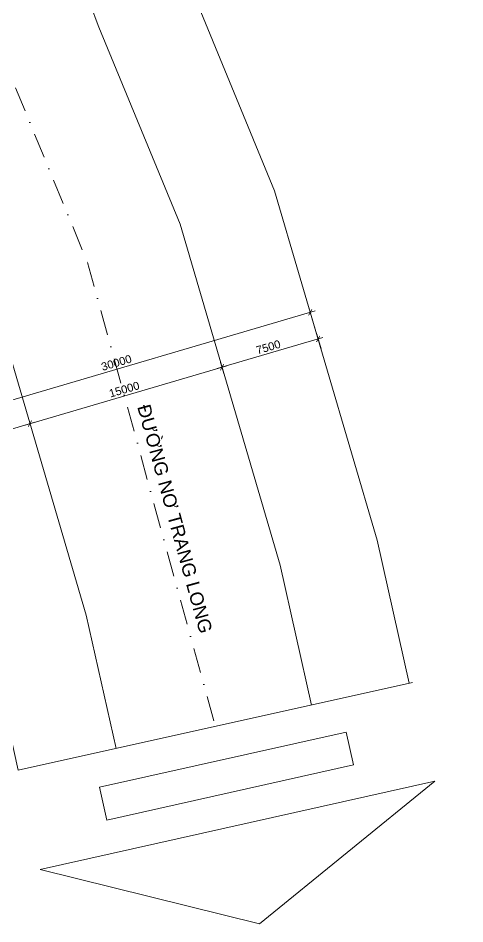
# Model space of a CAD drawing. Header units: millimetres. Extents: x -55734 to 162275, y 47779 to 197208.
# Drawn here: x 122990 to 156459, y 48580 to 116448 of the extents above; entities that cross this region are included whole.
import ezdxf

# ---------------------------------------------------------------- set-up
doc = ezdxf.new("R2010")
doc.units = ezdxf.units.MM
doc.linetypes.add('DASHDOT', pattern=[1, 0.5, -0.25, 0, -0.25])
doc.linetypes.add('DASHDOT2', pattern=[0.5, 0.25, -0.125, 0, -0.125])
for name, color, linetype, lineweight in [('CHU-1', 7, 'Continuous', 9), ('DIM', 1, 'Continuous', 5), ('NET-CAT', 3, 'Continuous', 15), ('NET-THAY', 2, 'Continuous', 9), ('TIM', 4, 'DASHDOT', 5)]:
    doc.layers.add(name, color=color, linetype=linetype, lineweight=lineweight)
doc.styles.add('TA1', font='Font - TrueType - Arial.ttf')
doc.dimstyles.new('D_300_KTx3.0', dxfattribs={"dimtxt": 600, "dimasz": 375, "dimexe": 375, "dimexo": 375, "dimgap": 160, "dimtad": 1, "dimdec": 0, "dimzin": 9, "dimtxsty": 'TA1', "dimblk": 'ARCHTICK', "dimcen": 1, "dimdle": 375, "dimclrd": 256, "dimclre": 256, "dimclrt": 7, "dimadec": 0, "dimazin": 0, "dimtfac": 1, "dimtdec": 0, "dimtix": 1, "dimtmove": 1, "dimatfit": 3, "dimldrblk": 'ARCHTICK', "dimfxl": 1, "dimtolj": 1, "dimtzin": 0, "dimlwd": -1, "dimlwe": -1, "dimarcsym": 0})

# ---------------------------------------------------------------- blocks, each defined once
blk = doc.blocks.new('_ARCHTICK')
at = {"color": 0, "linetype": 'ByBlock', "const_width": 0.15}
blk.add_lwpolyline([(-0.5, -0.5), (0.5, 0.5)], dxfattribs=at)
blk = doc.blocks.new('*D8')
at = {"layer": 'Defpoints', "color": 0, "transparency": 16777216}
for p in [(-89950, -25552, 0), (-87377, -32596, 0), (-87377, -32596)]:
    blk.add_point(p, dxfattribs=at)
at = {"layer": 'DIM', "transparency": 16777216}
blk.add_line((-90079, -25199), (-87248, -32949), dxfattribs=at)
at = {"layer": 'DIM', "transparency": 16777216, "xscale": 375, "yscale": 375, "zscale": 375}
for p, rotation in [((-89950, -25552), 110.0671664950598), ((-87377, -32596), 290.0671664950598)]:
    blk.add_blockref('_ARCHTICK', p, dxfattribs=dict(at, rotation=rotation))
at = {"layer": 'DIM', "color": 7, "transparency": 16777216, "insert": (-88225, -28914), "char_height": 600, "attachment_point": 5, "rotation": 290.06717, "style": 'TA1'}
blk.add_mtext('\\A1;7500', dxfattribs=at)
blk = doc.blocks.new('*D9')
at = {"layer": 'Defpoints', "color": 0, "transparency": 16777216}
for p in [(-87377, -32596, 0), (-82230, -46686), (-83112, -47008, 0)]:
    blk.add_point(p, dxfattribs=at)
at = {"layer": 'DIM', "transparency": 16777216}
for p, q in [((-87505, -32244), (-82101, -47038)), ((-82760, -46879), (-81878, -46557))]:
    blk.add_line(p, q, dxfattribs=at)
at = {"layer": 'DIM', "transparency": 16777216, "xscale": 375, "yscale": 375, "zscale": 375}
for p, rotation in [((-87377, -32596), 110.0671664954036), ((-82230, -46686), 290.0671664954036)]:
    blk.add_blockref('_ARCHTICK', p, dxfattribs=dict(at, rotation=rotation))
at = {"layer": 'DIM', "color": 7, "transparency": 16777216, "insert": (-84365, -39481), "char_height": 600, "attachment_point": 5, "rotation": 290.06717, "style": 'TA1'}
blk.add_mtext('\\A1;15000', dxfattribs=at)
blk = doc.blocks.new('*D10')
at = {"layer": 'Defpoints', "color": 0, "transparency": 16777216}
for p in [(-83112, -47008, 0), (-80731, -54123, 0), (-79656, -53730)]:
    blk.add_point(p, dxfattribs=at)
at = {"layer": 'DIM', "transparency": 16777216}
for p, q in [((-82760, -46879), (-81878, -46557)), ((-82359, -46334), (-79528, -54083)), ((-80378, -53994), (-79304, -53602))]:
    blk.add_line(p, q, dxfattribs=at)
at = {"layer": 'DIM', "transparency": 16777216, "xscale": 375, "yscale": 375, "zscale": 375}
for p, rotation in [((-82230, -46686), 110.0671664954036), ((-79656, -53730), 290.0671664954036)]:
    blk.add_blockref('_ARCHTICK', p, dxfattribs=dict(at, rotation=rotation))
at = {"layer": 'DIM', "color": 7, "transparency": 16777216, "insert": (-80505, -50048), "char_height": 600, "attachment_point": 5, "rotation": 290.06717, "style": 'TA1'}
blk.add_mtext('\\A1;7500', dxfattribs=at)
blk = doc.blocks.new('*D12')
at = {"layer": 'Defpoints', "color": 0, "transparency": 16777216}
for p in [(-89950, -25552, 0), (-77699, -53015), (-80882, -54178, 0)]:
    blk.add_point(p, dxfattribs=at)
at = {"layer": 'DIM', "transparency": 16777216}
for p, q in [((-89598, -25423), (-87640, -24708)), ((-88121, -24484), (-77570, -53367)), ((-80530, -54050), (-77346, -52887))]:
    blk.add_line(p, q, dxfattribs=at)
at = {"layer": 'DIM', "transparency": 16777216, "xscale": 375, "yscale": 375, "zscale": 375}
for p, rotation in [((-87992, -24836), 110.0671664954036), ((-77699, -53015), 290.0671664954036)]:
    blk.add_blockref('_ARCHTICK', p, dxfattribs=dict(at, rotation=rotation))
at = {"layer": 'DIM', "color": 7, "transparency": 16777216, "insert": (-82407, -38766), "char_height": 600, "attachment_point": 5, "rotation": 290.06717, "style": 'TA1'}
blk.add_mtext('\\A1;30000', dxfattribs=at)
blk = doc.blocks.new('A$C73191BE0')
at = {"ltscale": 0.5, "elevation": 0}
for points in [[(-111251.6, -40603.8), (-101428.3, -37729.4), (-77631.6, -29036.5), (-63572, -22149.7, 0.3019913), (-52403.3, -3033, -0.2568509), (-30624.8, 42631.2, 0.304329), (-22837.8, 63508.9), (-36453.2, 120668.2)], [(-107060.4, -55006.4), (-96743.6, -51987.6), (-71742.7, -42854.8), (-57395.8, -35827.2, -0.3066615), (-35190, -38948.3, 0.1703872), (-3074.3, -52421.3, 0.1703872)]]:
    blk.add_lwpolyline(points, format="xyb", dxfattribs=at)
at = {"layer": 'NET-THAY', "ltscale": 0.5}
blk.add_line((-113351.4, -33388.4, 0), (-104892.1, -62457.3, 0), dxfattribs=at)
at = {"layer": 'NET-THAY', "ltscale": 0.5, "elevation": 0}
for points in [[(-113351.4, -33388.4), (-103770.7, -30600.3), (-80576, -22127.4), (-71191.2, -17524, 0.2846792), (-59999.1, 324.1, -0.223287), (-38037.5, 46402, 0.2870076), (-31261, 66503.8), (-43749.1, 118930.3)], [(-104954.1, -62204.6), (-94401.3, -59116.7), (-68798.2, -49763.9), (-54096.6, -42562.6, -0.3066615), (-40218, -44513.3, 0.1676715), (-4154.9, -59866.7, 0.1676715)]]:
    blk.add_lwpolyline(points, format="xyb", dxfattribs=at)
blk.add_lwpolyline([(-123672.1, -52181.6), (-120660.3, -35527.5), (-112156.1, -64583.4), (-123672.1, -52181.6)], dxfattribs=at)
blk.add_lwpolyline([(-111329.4, -58426.7), (-116644.6, -40266.9), (-114223.2, -39558.2), (-108907.9, -57718)], close=True, dxfattribs=at)
at = {"layer": 'TIM', "linetype": 'DASHDOT2', "ltscale": 7500}
for p, q in [((1656.5, 1450.1, 0), (-75042.3, -36119.4, 0)), ((-75042.3, -36119.4, 0), (-109121.7, -47922.8, 0))]:
    blk.add_line(p, q, dxfattribs=at)
at = {"layer": 'CHU-1', "style": 'TA1'}
blk.add_text('ĐƯỜNG NƠ TRANG LONG', height=1000, rotation=199.103568, dxfattribs=at).set_placement((-85590.2, -40525, 0))
at = {"layer": 'DIM'}
for base, p1, p2, picture, middle in [((-77698.6, -53015.2, 0), (-89950.1, -25551.7, 0), (-80882.4, -54178.3, 0), '*D12', (-82407.2, -38765.8, 0)), ((-82229.9, -46685.7, 0), (-87376.7, -32596.4, 0), (-83111.8, -47007.9, 0), '*D9', (-84365.3, -39481, 0)), ((-79656.5, -53730.4, 0), (-83111.8, -47007.9, 0), (-80730.7, -54122.8, 0), '*D10', (-80505.1, -50048.1, 0))]:
    dim = blk.add_linear_dim(base=base, p1=p1, p2=p2, angle=110.067166, dimstyle='D_300_KTx3.0', dxfattribs=at)
    dim.commit()
    dim.dimension.update_dxf_attribs({"geometry": picture, "text_midpoint": middle})
dim = blk.add_aligned_dim(p1=(-89950.1, -25551.7, 0), p2=(-87376.7, -32596.4, 0), distance=0, dimstyle='D_300_KTx3.0', dxfattribs=at)
dim.commit()
dim.dimension.update_dxf_attribs({"geometry": '*D8', "text_midpoint": (-88225.4, -28914, 0)})

msp = doc.modelspace()

# ---------------------------------------------------------------- block references
at = {"layer": 'NET-CAT', "rotation": 86.30059057706528}
msp.add_blockref('A$C73191BE0', (96985.1, 175360.9, 0), dxfattribs=at)

doc.saveas('drawing.dxf')
